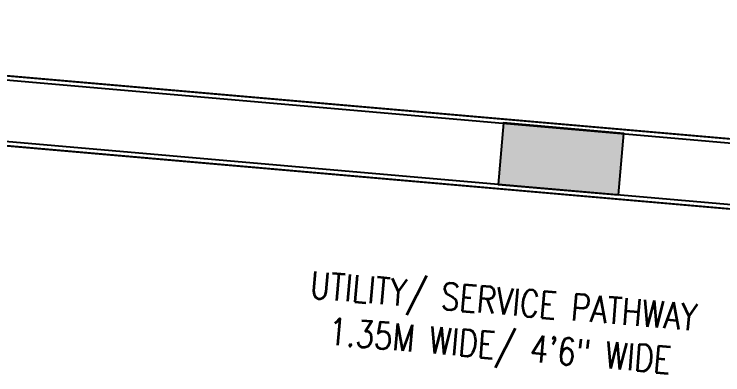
# Model space of a CAD drawing. Header units: metres. Extents: x 42 to 199, y -121 to 268.
# Drawn here: x 96.314 to 98.956, y -49.999 to -48.654 of the extents above; entities that cross this region are included whole.
import ezdxf

# ---------------------------------------------------------------- set-up
doc = ezdxf.new("R2010")
doc.units = ezdxf.units.M
doc.header["$LTSCALE"] = 0.3
for name, color, linetype in [('A-Cols', 8, 'Continuous'), ('A-Site Boundary', 8, 'Continuous'), ('A-TEXT ARCHITECURAL', 8, 'Continuous'), ('A-Wall-Full', 8, 'Continuous'), ('A-Wall-Plst', 8, 'Continuous')]:
    doc.layers.add(name, color=color, linetype=linetype)
doc.layers.add('DA HOUSE ARCH LAYOUT', color=8, linetype='Continuous', lineweight=9)
doc.styles.add('ROMANS', font='romans.shx', dxfattribs={"width": 0.8, "height": 0.5})

# ---------------------------------------------------------------- blocks, each defined once
blk = doc.blocks.new('zw$195B-flat-1-flat-1-flat-1-flat-1-flat-1-flat-1')
at = {"layer": 'A-Site Boundary', "color": 8, "ltscale": 0.6}
for points in [[(-7.0022, -34.7719), (-6.6263, -30.4635), (-5.9499, -22.7121), (-5.3005, -15.2692), (-4.5811, -7.0238), (-3.9776, -0.1085), (-3.4816, 5.5764)], [(30.7198, 5.178), (30.0275, -1.7864), (29.3695, -8.4055), (28.852, -13.6112), (28.7146, -14.9928), (28.5063, -17.0883), (28.2904, -19.2601), (28.1567, -20.6049), (28.0342, -21.8376), (27.7439, -24.7575), (27.4336, -27.8796), (27.2583, -29.6425), (26.9455, -32.7893), (26.6195, -36.0686), (26.3195, -39.0858), (-6.7217, -34.548), (-6.3673, -30.4861), (-5.6909, -22.7347), (-5.0415, -15.2918), (-4.322, -7.0464), (-3.7186, -0.1311), (-3.2226, 5.5538)]]:
    blk.add_lwpolyline(points, dxfattribs=at)
blk = doc.blocks.new('zw$B4E6')
at = {"layer": 'A-Cols', "ltscale": 0.25}
h = blk.add_hatch(color=256, dxfattribs=at)
h.dxf.hatch_style = 1
h.paths.add_polyline_path([(0, 0.23), (0, 0), (0.45, 0), (0.45, 0.23)])
blk.add_lwpolyline([(0, 0.23), (0, 0), (0.45, 0), (0.45, 0.23)], close=True, dxfattribs=at)
blk = doc.blocks.new('DA HOUSE ARCH LAYOUT')
at = {"layer": 'A-Wall-Full', "color": 8}
blk.add_lwpolyline([(-18.438, 13.0328), (-18.4067, 13.261), (36.5875, 8.4624), (31.9647, -25.7283), (-23.0108, -20.2632), (-22.8333, -18.9707), (-22.6055, -19.002), (-22.7505, -20.058), (31.7666, -25.4775), (36.3273, 8.2543)], close=True, dxfattribs=at)
at = {"layer": 'A-Wall-Plst', "color": 8}
blk.add_lwpolyline([(-9.4697, 12.2352), (-9.4697, 9.7912), (-10.4447, 9.7912), (-10.4447, 9.5312), (-9.2097, 9.5312), (-9.2097, 12.2125), (36.3103, 8.2407), (31.7536, -25.4611), (-18.6707, -20.4485), (-18.654, -20.3271), (-18.8323, -20.3026), (-18.8499, -20.4306), (-20.3137, -20.2851), (-20.3063, -20.2312), (-20.5639, -20.1958), (-20.5726, -20.2594), (-22.7335, -20.0446), (-22.5885, -18.9891), (-22.8461, -18.9538), (-23.0278, -20.2766), (31.9777, -25.7447), (36.6045, 8.476), (-18.4196, 13.2772), (-18.455, 13.0192)], close=True, dxfattribs=at)
at = {"layer": 'A-Cols', "color": 8, "ltscale": 0.25, "rotation": 175.0132176979022}
blk.add_blockref('zw$B4E6', (1.4404, 11.5292), dxfattribs=at)
at = {"layer": 'A-Site Boundary', "color": 8, "rotation": 270}
blk.add_blockref('zw$195B-flat-1-flat-1-flat-1-flat-1-flat-1-flat-1', (16.3523, 6.275), dxfattribs=at)
at = {"layer": 'A-TEXT ARCHITECURAL', "color": 8, "insert": (-1.4136, 11.1589, -28.1122), "char_height": 0.1, "width": 4.838396, "attachment_point": 1, "rotation": 355.1322, "style": 'ROMANS'}
blk.add_mtext('\\pxqc;UTILITY/ SERVICE PATHWAY \\P1.35M WIDE/ 4\'6" WIDE\\P  ', dxfattribs=at)

msp = doc.modelspace()

# ---------------------------------------------------------------- block references
at = {"layer": 'DA HOUSE ARCH LAYOUT'}
msp.add_blockref('DA HOUSE ARCH LAYOUT', (97.1462, -60.628), dxfattribs=at)

doc.saveas('drawing.dxf')
